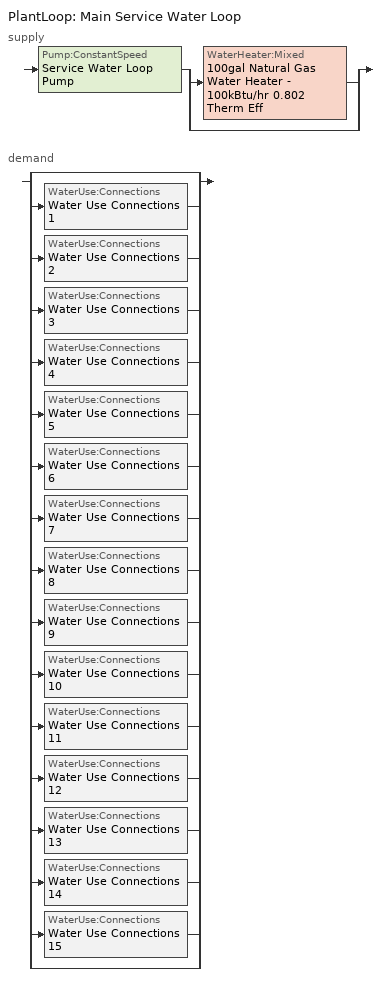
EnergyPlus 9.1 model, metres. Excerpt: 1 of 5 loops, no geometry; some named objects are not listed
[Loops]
PlantLoop 'Main Service Water Loop'
 supply: Pump:ConstantSpeed 'Service Water Loop Pump' > split
  | WaterHeater:Mixed '100gal Natural Gas Water Heater - 100kBtu/hr 0.802 Therm Eff'
  | bypass
 demand: split
  | bypass
  | WaterUse:Connections 'Water Use Connections 1'
  | WaterUse:Connections 'Water Use Connections 2'
  | WaterUse:Connections 'Water Use Connections 3'
  | WaterUse:Connections 'Water Use Connections 4'
  | WaterUse:Connections 'Water Use Connections 5'
  | WaterUse:Connections 'Water Use Connections 6'
  | WaterUse:Connections 'Water Use Connections 7'
  | WaterUse:Connections 'Water Use Connections 8'
  | WaterUse:Connections 'Water Use Connections 9'
  | WaterUse:Connections 'Water Use Connections 10'
  | WaterUse:Connections 'Water Use Connections 11'
  | WaterUse:Connections 'Water Use Connections 12'
  | WaterUse:Connections 'Water Use Connections 13'
  | WaterUse:Connections 'Water Use Connections 14'
  | WaterUse:Connections 'Water Use Connections 15'
  | bypass
[PlantLoop]
Main Service Water Loop: Fluid Type=Water; Plant Equipment Operation Scheme=Main Service Water Loop Operation Schemes; Maximum Loop Temperature {C}=60; Minimum Loop Temperature {C}=10; Maximum Loop Flow Rate {m3/s}=Autosize; Minimum Loop Flow Rate {m3/s}=0; Plant Loop Volume {m3}=Autocalculate; Load Distribution Scheme=Optimal; Plant Loop Demand Calculation Scheme=SingleSetpoint
[Sizing:Plant]
Main Service Water Loop: Loop Type=Heating; Design Loop Exit Temperature {C}=60; Loop Design Temperature Difference {deltaC}=5; Sizing Option=NonCoincident; Zone Timesteps in Averaging Window=1; Coincident Sizing Factor Mode=None
[Pump:ConstantSpeed]
Service Water Loop Pump: Design Flow Rate {m3/s}=Autosize; Design Pump Head {Pa}=29891; Design Power Consumption {W}=Autosize; Motor Efficiency=0.7; Fraction of Motor Inefficiencies to Fluid Stream=0; Pump Control Type=Intermittent; Design Power Sizing Method=PowerPerFlowPerPressure; Design Electric Power per Unit Flow Rate {W/(m3/s)}=348701.1; Design Shaft Power per Unit Flow Rate per Unit Head=1.28205
[SetpointManager:Scheduled]
Service hot water setpoint manager: Control Variable=Temperature; Schedule=Service Water Loop Temp - 140F; Setpoint Node or NodeList=Main Service Water Loop Supply Outlet Node
[PlantEquipmentOperationSchemes]
Main Service Water Loop Operation Schemes: Control Scheme Object Type 1=PlantEquipmentOperation:HeatingLoad; Control Scheme Name 1=Main Service Water Loop Heating Operation Scheme; Control Scheme Schedule Name 1=Always On Discrete
[PlantEquipmentList]
Main Service Water Loop Heating Equipment List: WaterHeater:Mixed, 100gal Natural Gas Water Heater - 100kBtu/hr 0.802 Therm Eff
[PlantEquipmentOperation:HeatingLoad]
Main Service Water Loop Heating Operation Scheme: Load Range Lower Limit 1 {W}=0; Load Range Upper Limit 1 {W}=1000000000; Range Equipment List Name 1=Main Service Water Loop Heating Equipment List
[WaterHeater:Mixed]
100gal Natural Gas Water Heater - 100kBtu/hr 0.802 Therm Eff: Tank Volume {m3}=0.378541; Setpoint Temperature Schedule=Service Water Loop Temp - 140F; Deadband Temperature Difference {deltaC}=2; Maximum Temperature Limit {C}=82.2222; Heater Control Type=Cycle; Heater Maximum Capacity {W}=29307.1; Heater Ignition Minimum Flow Rate {m3/s}=0; Heater Ignition Delay {s}=0; Heater Fuel Type=NaturalGas; Heater Thermal Efficiency=0.802329; Off Cycle Parasitic Fuel Consumption Rate {W}=1276.95; Off Cycle Parasitic Fuel Type=NaturalGas; Off Cycle Parasitic Heat Fraction to Tank=0.8; On Cycle Parasitic Fuel Consumption Rate {W}=1276.95; On Cycle Parasitic Fuel Type=NaturalGas; On Cycle Parasitic Heat Fraction to Tank=0; Ambient Temperature Indicator=Zone; Ambient Temperature Zone=Core_bottom ZN; Off Cycle Loss Coefficient to Ambient Temperature {W/K}=7.56156; Off Cycle Loss Fraction to Zone=1; On Cycle Loss Coefficient to Ambient Temperature {W/K}=7.56156; On Cycle Loss Fraction to Zone=1; Use Side Effectiveness=1; Source Side Effectiveness=1; Use Side Design Flow Rate {m3/s}=Autosize; Source Side Design Flow Rate {m3/s}=Autosize; Indirect Water Heating Recovery Time {hr}=1.5; Source Side Flow Control Mode=IndirectHeatPrimarySetpoint
[WaterUse:Connections]
Name | Water Use Equipment Name 1
Water Use Connections 1 | Core_bottom Service Water Use 0.17gal/min
Water Use Connections 2 | Core_mid Service Water Use 0.17gal/min
Water Use Connections 3 | Core_top Service Water Use 0.17gal/min
Water Use Connections 4 | Perimeter_bot_zn_1 Service Water Use 0.04gal/min
Water Use Connections 5 | Perimeter_bot_zn_2 Service Water Use 0.02gal/min
Water Use Connections 6 | Perimeter_bot_zn_3 Service Water Use 0.04gal/min
Water Use Connections 7 | Perimeter_bot_zn_4 Service Water Use 0.02gal/min
Water Use Connections 8 | Perimeter_mid_zn_1 Service Water Use 0.04gal/min
Water Use Connections 9 | Perimeter_mid_zn_2 Service Water Use 0.02gal/min
Water Use Connections 10 | Perimeter_mid_zn_3 Service Water Use 0.04gal/min
Water Use Connections 11 | Perimeter_mid_zn_4 Service Water Use 0.02gal/min
Water Use Connections 12 | Perimeter_top_zn_1 Service Water Use 0.04gal/min
Water Use Connections 13 | Perimeter_top_zn_2 Service Water Use 0.02gal/min
Water Use Connections 14 | Perimeter_top_zn_3 Service Water Use 0.04gal/min
Water Use Connections 15 | Perimeter_top_zn_4 Service Water Use 0.02gal/min
[WaterUse:Equipment] Flow Rate Fraction Schedule=OfficeMedium BLDG_SWH_SCH; Target Temperature Schedule=Mixed Water At Faucet Temp - 110F; Sensible Fraction Schedule=Fraction Sensible - 0.2; Latent Fraction Schedule=Fraction Latent - 0.05
Name | Peak Flow Rate {m3/s}
Core_bottom Service Water Use 0.17gal/min; Core_mid Service Water Use 0.17gal/min; Core_top Service Water Use 0.17gal/min | 1.05864e-05
Perimeter_bot_zn_1 Service Water Use 0.04gal/min; Perimeter_bot_zn_3 Service Water Use 0.04gal/min; Perimeter_mid_zn_1 Service Water Use 0.04gal/min; Perimeter_mid_zn_3 Service Water Use 0.04gal/min; Perimeter_top_zn_1 Service Water Use 0.04gal/min; Perimeter_top_zn_3 Service Water Use 0.04gal/min | 2.23171e-06
Perimeter_bot_zn_2 Service Water Use 0.02gal/min; Perimeter_mid_zn_2 Service Water Use 0.02gal/min; Perimeter_top_zn_2 Service Water Use 0.02gal/min | 1.41286e-06
Perimeter_bot_zn_4 Service Water Use 0.02gal/min; Perimeter_mid_zn_4 Service Water Use 0.02gal/min; Perimeter_top_zn_4 Service Water Use 0.02gal/min | 1.41277e-06
[Schedule:Day:Interval]
Fraction Latent - 0.05 Default: No, 24:00, 0.05
Fraction Sensible - 0.2 Default: No, 24:00, 0.2
Mixed Water At Faucet Temp - 110F Default: No, 24:00, 43.3
OfficeMedium BLDG_SWH_SCH Default: No, 06:00, 0, 11:00, 0.04, 13:00, 0.06, 14:00, 0.09, 15:00, 0.06, 18:00, 0.04, 24:00, 0
OfficeMedium BLDG_SWH_SCH SmrDsn|Wkdy Day; OfficeMedium BLDG_SWH_SCH Summer Design Day: No, 06:00, 0, 07:00, 0.07, 08:00, 0.19, 09:00, 0.35, 10:00, 0.38, 11:00, 0.39, 12:00, 0.47, 13:00, 0.57, 14:00, 0.54, 15:00, 0.34, 16:00, 0.33, 17:00, 0.44, 18:00, 0.26, 19:00, 0.21, 20:00, 0.15, 21:00, 0.17, 22:00, 0.08, 24:00, 0.05
OfficeMedium BLDG_SWH_SCH Winter Design Day; OfficeMedium BLDG_SWH_SCH WntrDsn|Sat Day: No, 06:00, 0, 07:00, 0.07, 08:00, 0.11, 09:00, 0.15, 10:00, 0.21, 11:00, 0.19, 12:00, 0.23, 13:00, 0.2, 14:00, 0.19, 15:00, 0.15, 16:00, 0.13, 17:00, 0.14, 19:00, 0.07, 24:00, 0
Service Water Loop Temp - 140F Default: No, 24:00, 60
[Schedule:Week:Daily]
Fraction Latent - 0.05 Week Rule - Jan1-Dec31: Fraction Latent - 0.05 Default, Fraction Latent - 0.05 Default, Fraction Latent - 0.05 Default, Fraction Latent - 0.05 Default, Fraction Latent - 0.05 Default, Fraction Latent - 0.05 Default, Fraction Latent - 0.05 Default, Fraction Latent - 0.05 Default, Fraction Latent - 0.05 Default, Fraction Latent - 0.05 Default, Fraction Latent - 0.05 Default, Fraction Latent - 0.05 Default
Fraction Sensible - 0.2 Week Rule - Jan1-Dec31: Fraction Sensible - 0.2 Default, Fraction Sensible - 0.2 Default, Fraction Sensible - 0.2 Default, Fraction Sensible - 0.2 Default, Fraction Sensible - 0.2 Default, Fraction Sensible - 0.2 Default, Fraction Sensible - 0.2 Default, Fraction Sensible - 0.2 Default, Fraction Sensible - 0.2 Default, Fraction Sensible - 0.2 Default, Fraction Sensible - 0.2 Default, Fraction Sensible - 0.2 Default
Mixed Water At Faucet Temp - 110F Week Rule - Jan1-Dec31: Mixed Water At Faucet Temp - 110F Default, Mixed Water At Faucet Temp - 110F Default, Mixed Water At Faucet Temp - 110F Default, Mixed Water At Faucet Temp - 110F Default, Mixed Water At Faucet Temp - 110F Default, Mixed Water At Faucet Temp - 110F Default, Mixed Water At Faucet Temp - 110F Default, Mixed Water At Faucet Temp - 110F Default, Mixed Water At Faucet Temp - 110F Default, Mixed Water At Faucet Temp - 110F Default, Mixed Water At Faucet Temp - 110F Default, Mixed Water At Faucet Temp - 110F Default
OfficeMedium BLDG_SWH_SCH Week Rule - Jan1-Dec31: OfficeMedium BLDG_SWH_SCH Default, OfficeMedium BLDG_SWH_SCH SmrDsn|Wkdy Day, OfficeMedium BLDG_SWH_SCH SmrDsn|Wkdy Day, OfficeMedium BLDG_SWH_SCH SmrDsn|Wkdy Day, OfficeMedium BLDG_SWH_SCH SmrDsn|Wkdy Day, OfficeMedium BLDG_SWH_SCH SmrDsn|Wkdy Day, OfficeMedium BLDG_SWH_SCH WntrDsn|Sat Day, OfficeMedium BLDG_SWH_SCH Default, OfficeMedium BLDG_SWH_SCH Summer Design Day, OfficeMedium BLDG_SWH_SCH Winter Design Day, OfficeMedium BLDG_SWH_SCH Default, OfficeMedium BLDG_SWH_SCH Default
Service Water Loop Temp - 140F Week Rule - Jan1-Dec31: Service Water Loop Temp - 140F Default, Service Water Loop Temp - 140F Default, Service Water Loop Temp - 140F Default, Service Water Loop Temp - 140F Default, Service Water Loop Temp - 140F Default, Service Water Loop Temp - 140F Default, Service Water Loop Temp - 140F Default, Service Water Loop Temp - 140F Default, Service Water Loop Temp - 140F Default, Service Water Loop Temp - 140F Default, Service Water Loop Temp - 140F Default, Service Water Loop Temp - 140F Default
[Schedule:Year]
Fraction Latent - 0.05: Fraction Latent - 0.05 Week Rule - Jan1-Dec31, 1, 1, 12, 31
Fraction Sensible - 0.2: Fraction Sensible - 0.2 Week Rule - Jan1-Dec31, 1, 1, 12, 31
Mixed Water At Faucet Temp - 110F: Mixed Water At Faucet Temp - 110F Week Rule - Jan1-Dec31, 1, 1, 12, 31
OfficeMedium BLDG_SWH_SCH: OfficeMedium BLDG_SWH_SCH Week Rule - Jan1-Dec31, 1, 1, 12, 31
Service Water Loop Temp - 140F: Service Water Loop Temp - 140F Week Rule - Jan1-Dec31, 1, 1, 12, 31
[Schedule:Constant]
Always On Discrete: Hourly Value=1
